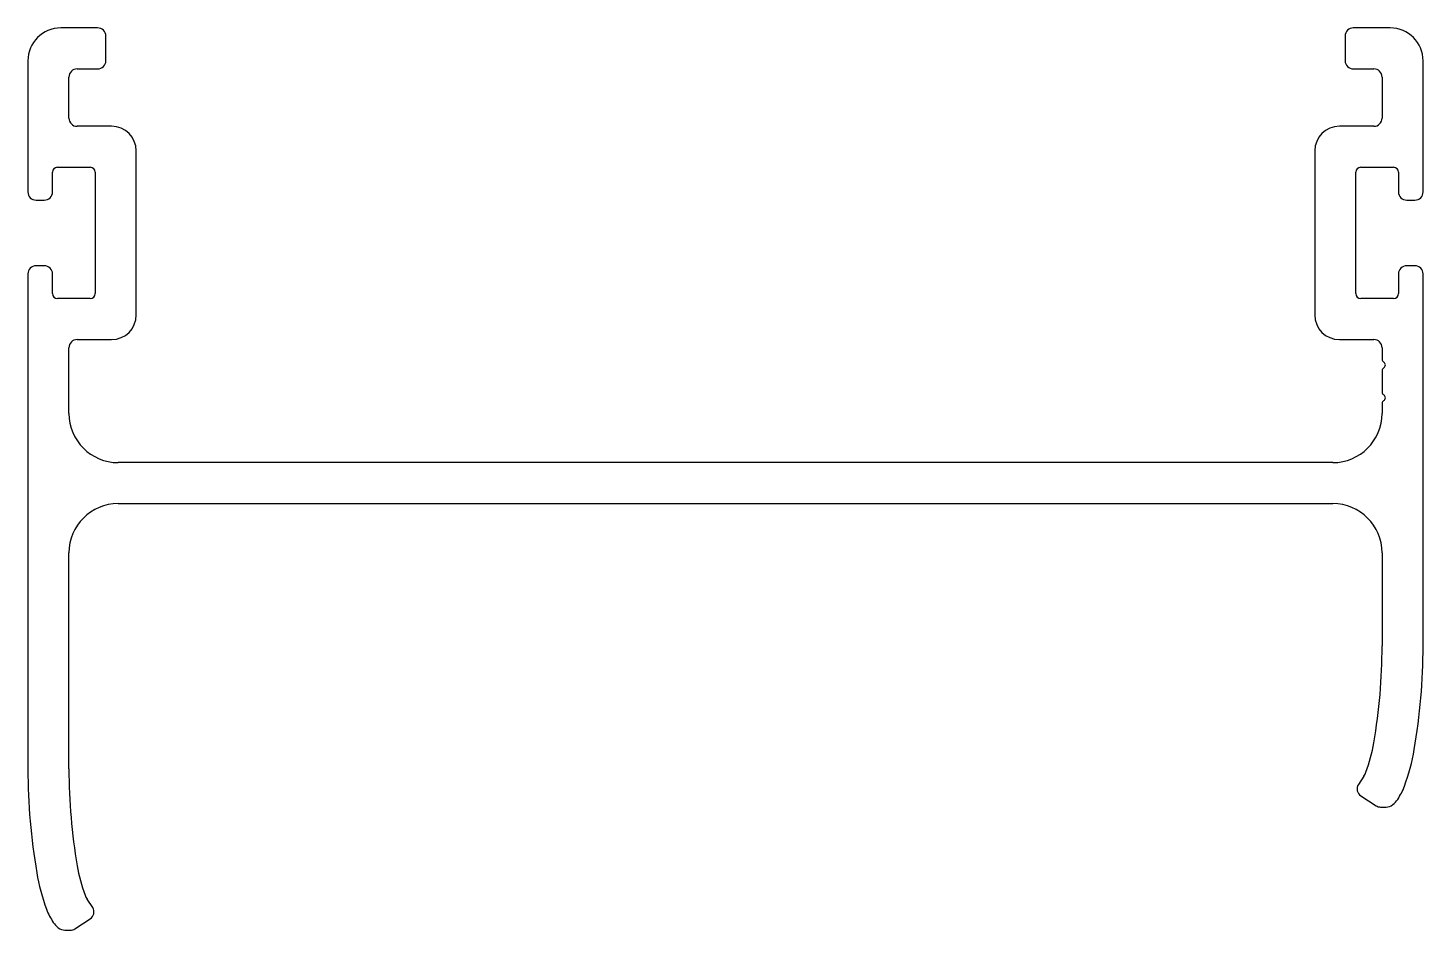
# Model space of a CAD drawing. Extents: x 1250.4 to 1335.4, y 1303.2 to 1358.2.
import ezdxf

# ---------------------------------------------------------------- set-up
doc = ezdxf.new("R2010")
doc.units = 0
doc.layers.get('0').update_dxf_attribs({"linetype": 'CONTINUOUS'})

msp = doc.modelspace()

# ---------------------------------------------------------------- linework, layer by layer
for p, q in [((1254.68, 1358.221), (1252.43, 1358.221)), ((1255.18, 1356.221), (1255.18, 1357.721)), ((1330.68, 1357.721), (1330.68, 1356.221)), ((1333.43, 1358.221), (1331.18, 1358.221)), ((1250.43, 1356.221), (1250.43, 1348.221)), ((1335.43, 1348.221), (1335.43, 1356.221)), ((1252.93, 1352.721), (1252.93, 1355.221)), ((1253.43, 1355.721), (1254.68, 1355.721)), ((1331.18, 1355.721), (1332.43, 1355.721)), ((1332.93, 1355.221), (1332.93, 1352.721)), ((1255.53, 1352.221), (1253.43, 1352.221)), ((1332.43, 1352.221), (1330.33, 1352.221)), ((1257.03, 1340.721), (1257.03, 1350.721)), ((1328.83, 1350.721), (1328.83, 1340.721)), ((1251.93, 1348.221), (1251.93, 1349.421)), ((1252.23, 1349.721), (1254.23, 1349.721)), ((1254.53, 1349.421), (1254.53, 1342.021)), ((1331.33, 1342.021), (1331.33, 1349.421)), ((1331.63, 1349.721), (1333.63, 1349.721)), ((1333.93, 1349.421), (1333.93, 1348.221)), ((1250.93, 1347.721), (1251.43, 1347.721)), ((1334.43, 1347.721), (1334.93, 1347.721)), ((1250.43, 1343.221), (1250.43, 1313.042)), ((1251.43, 1343.721), (1250.93, 1343.721)), ((1251.93, 1342.021), (1251.93, 1343.221)), ((1333.93, 1343.221), (1333.93, 1342.021)), ((1334.93, 1343.721), (1334.43, 1343.721)), ((1335.43, 1320.543), (1335.43, 1343.221)), ((1254.23, 1341.721), (1252.23, 1341.721)), ((1333.63, 1341.721), (1331.63, 1341.721)), ((1253.43, 1339.221), (1255.53, 1339.221)), ((1330.33, 1339.221), (1332.43, 1339.221)), ((1252.93, 1334.721), (1252.93, 1338.721)), ((1332.93, 1338.721), (1332.93, 1338.018)), ((1332.93, 1337.325), (1332.93, 1336.018)), ((1332.93, 1335.325), (1332.93, 1334.721)), ((1329.93, 1331.721), (1255.93, 1331.721)), ((1255.93, 1329.221), (1329.93, 1329.221)), ((1252.93, 1313.042), (1252.93, 1326.221)), ((1332.93, 1326.221), (1332.93, 1320.543)), ((1331.821, 1312.608), (1331.485, 1312.097)), ((1331.634, 1311.406), (1332.57, 1310.801)), ((1332.841, 1310.721), (1333.174, 1310.721)), ((1254.376, 1304.596), (1254.04, 1305.107)), ((1253.291, 1303.3), (1254.227, 1303.904)), ((1252.687, 1303.22), (1253.019, 1303.22))]:
    msp.add_line(p, q)
for centre, radius, start, end in [((1252.43, 1356.221), 2, 90, 180), ((1254.68, 1357.721), 0.5, 0, 90), ((1331.18, 1357.721), 0.5, 90, 180), ((1333.43, 1356.221), 2, 0, 90), ((1254.68, 1356.221), 0.5, 270, 360), ((1331.18, 1356.221), 0.5, 180, 270), ((1253.43, 1355.221), 0.5, 90, 180), ((1332.43, 1355.221), 0.5, 0, 90), ((1253.43, 1352.721), 0.5, 180, 270), ((1332.43, 1352.721), 0.5, 270, 360), ((1255.53, 1350.721), 1.5, 0, 90), ((1330.33, 1350.721), 1.5, 90, 180), ((1252.23, 1349.421), 0.3, 90, 180), ((1254.23, 1349.421), 0.3, 360, 90), ((1331.63, 1349.421), 0.3, 90, 180), ((1333.63, 1349.421), 0.3, 360, 90), ((1250.93, 1348.221), 0.5, 180, 270), ((1251.43, 1348.221), 0.5, 270, 360), ((1334.43, 1348.221), 0.5, 180, 270), ((1334.93, 1348.221), 0.5, 270, 360), ((1250.93, 1343.221), 0.5, 90, 180), ((1251.43, 1343.221), 0.5, 360, 90), ((1334.43, 1343.221), 0.5, 90, 180), ((1334.93, 1343.221), 0.5, 0, 90), ((1252.23, 1342.021), 0.3, 180, 270), ((1254.23, 1342.021), 0.3, 270, 0), ((1331.63, 1342.021), 0.3, 180, 270), ((1333.63, 1342.021), 0.3, 270, 360), ((1255.53, 1340.721), 1.5, 270, 360), ((1330.33, 1340.721), 1.5, 180, 270), ((1253.43, 1338.721), 0.5, 90, 180), ((1332.43, 1338.721), 0.5, 0, 90), ((1333.13, 1338.018), 0.2, 180, 240), ((1333.13, 1337.325), 0.2, 120, 180), ((1332.93, 1337.671), 0.2, 300, 60), ((1333.13, 1336.018), 0.2, 180, 240), ((1333.13, 1335.325), 0.2, 120, 180), ((1332.93, 1335.671), 0.2, 300, 60), ((1255.93, 1334.721), 3, 180, 270), ((1329.93, 1334.721), 3, 270, 0), ((1255.93, 1326.221), 3, 90, 180), ((1329.93, 1326.221), 3, 0, 90), ((1298.111, 1320.543), 34.82, 350.24774, 0), ((1298.111, 1320.543), 37.32, 350.24774, 360), ((1322.527, 1316.347), 10.045, 339.6778, 350.24774), ((1322.527, 1316.347), 12.545, 339.6778, 350.24774), ((1287.75, 1313.042), 37.32, 180, 189.75226), ((1287.75, 1313.042), 34.82, 180, 189.75226), ((1330.785, 1313.288), 1.239, 326.71105, 339.6778), ((1331.905, 1311.826), 0.5, 147.15207, 237.15207), ((1330.785, 1313.288), 3.739, 325.90064, 339.6778), ((1332.841, 1311.221), 0.5, 237.15207, 270), ((1333.174, 1311.371), 0.65, 270, 309.31612), ((1332.622, 1312.045), 1.521, 309.31612, 325.90064), ((1263.333, 1308.846), 12.545, 189.75226, 200.3222), ((1263.333, 1308.846), 10.045, 189.75226, 200.3222), ((1255.075, 1305.787), 1.239, 200.3222, 213.28895), ((1255.075, 1305.787), 3.739, 200.3222, 214.09936), ((1253.956, 1304.324), 0.5, 302.84793, 32.84793), ((1253.238, 1304.544), 1.521, 214.09936, 230.68388), ((1252.687, 1303.87), 0.65, 230.68388, 270), ((1253.019, 1303.72), 0.5, 270, 302.84793)]:
    msp.add_arc(centre, radius, start, end)

doc.saveas('drawing.dxf')
